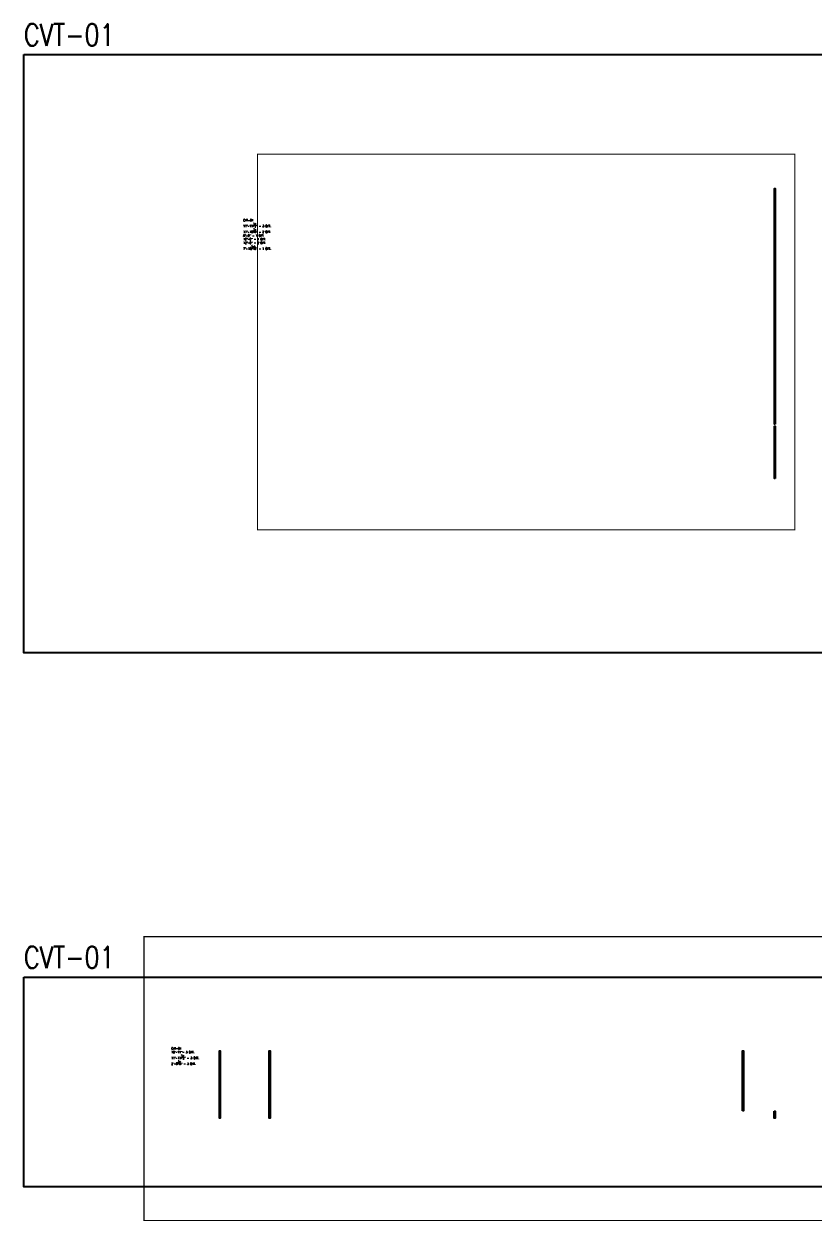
# Model space of a CAD drawing. Header units: inches. Extents: x 0 to 14480, y -2602 to 2880.
# Drawn here: x 0 to 3618, y -2602 to 2880 of the extents above; entities that cross this region are included whole.
import ezdxf

# ---------------------------------------------------------------- set-up
doc = ezdxf.new("R2010")
doc.units = ezdxf.units.IN
doc.header["$MEASUREMENT"] = 0
doc.layers.add('!Extrusion', color=140, linetype='Continuous', lineweight=25)
doc.styles.add('Romans', font='romans.shx', dxfattribs={"width": 0.8})

# ---------------------------------------------------------------- blocks, each defined once
blk = doc.blocks.new('WEST-01')
at = {"layer": '!Extrusion', "color": 5}
for points in [[(2545.4, 4113.9), (2541.5, 4113.9), (2541.5, 4257.4), (2542.1, 4257.4, 1), (2542.4, 4257.4), (2545.4, 4257.4)], [(2545.4, 3681.9), (2541.5, 3681.9), (2541.5, 3825.4), (2542.1, 3825.4, 1), (2542.4, 3825.4), (2545.4, 3825.4)], [(2545.4, 3297.9), (2541.5, 3297.9), (2541.5, 3441.4), (2542.1, 3441.4, 1), (2542.4, 3441.4), (2545.4, 3441.4)]]:
    blk.add_lwpolyline(points, format="xyb", close=True, dxfattribs=at)
at = {"layer": '!Extrusion', "color": 30}
for points in [[(2545.4, 3969.4), (2541.5, 3969.4), (2541.5, 4113.4), (2542.1, 4113.4, 1), (2542.4, 4113.4), (2545.4, 4113.4)], [(2545.4, 2929.4), (2541.5, 2929.4), (2541.5, 3073.4), (2542.1, 3073.4, 1), (2542.4, 3073.4), (2545.4, 3073.4)]]:
    blk.add_lwpolyline(points, format="xyb", close=True, dxfattribs=at)
at = {"layer": '!Extrusion', "color": 140}
for points in [[(2545.4, 3825.9), (2541.5, 3825.9), (2541.5, 3968.3), (2542.1, 3968.3, 1), (2542.4, 3968.3), (2545.4, 3968.3)], [(2545.4, 3441.9), (2541.5, 3441.9), (2541.5, 3584.3), (2542.1, 3584.3, 1), (2542.4, 3584.3), (2545.4, 3584.3)]]:
    blk.add_lwpolyline(points, format="xyb", close=True, dxfattribs=at)
at = {"layer": '!Extrusion', "color": 4}
blk.add_lwpolyline([(2545.4, 3585.4), (2541.5, 3585.4), (2541.5, 3681.4), (2542.1, 3681.4, 1), (2542.4, 3681.4), (2545.4, 3681.4)], format="xyb", close=True, dxfattribs=at)
at = {"layer": '!Extrusion', "color": 2}
blk.add_lwpolyline([(2545.4, 3177.4), (2541.5, 3177.4), (2541.5, 3297.4), (2542.1, 3297.4, 1), (2542.4, 3297.4), (2545.4, 3297.4)], format="xyb", close=True, dxfattribs=at)
at = {"layer": '!Extrusion', "color": 223}
for points in [[(0, 176.9), (0, 307.9), (4, 307.9), (4, 176.9)], [(228.3, 176.9), (228.3, 307.9), (232.3, 307.9), (232.3, 176.9)], [(2395.8, 176.9), (2395.8, 307.9), (2399.8, 307.9), (2399.8, 176.9)]]:
    blk.add_lwpolyline(points, close=True, dxfattribs=at)
at = {"layer": '!Extrusion', "color": 5}
for points in [[(0, 32.9), (0, 176.4), (4, 176.4), (4, 32.9)], [(228.3, 32.9), (228.3, 176.4), (232.3, 176.4), (232.3, 32.9)], [(2395.8, 32.9), (2395.8, 176.4), (2399.8, 176.4), (2399.8, 32.9)]]:
    blk.add_lwpolyline(points, close=True, dxfattribs=at)
at = {"color": 84}
blk.add_lwpolyline([(2545.4, 3073.9), (2541.5, 3073.9), (2541.5, 3168.2), (2542.1, 3168.2, 1), (2542.4, 3168.2), (2545.4, 3168.2)], format="xyb", close=True, dxfattribs=at)
at = {"color": 151}
for points in [[(0, 32.4), (4, 32.4), (4, 0), (0, 0)], [(228.3, 32.4), (232.3, 32.4), (232.3, 0), (228.3, 0)], [(2540.7, 32.4), (2544.7, 32.4), (2544.7, 0), (2540.7, 0)]]:
    blk.add_lwpolyline(points, close=True, dxfattribs=at)

msp = doc.modelspace()

# ---------------------------------------------------------------- linework, layer by layer
at = {"color": 4}
for points in [[(0, 2740), (14480, 2740), (14480, 0), (0, 0)], [(0, -1485), (14480, -1485), (14480, -2445), (0, -2445)]]:
    msp.add_lwpolyline(points, close=True, dxfattribs=at)
at = {"color": 3, "const_width": 5}
for points in [[(1070, 2283.6), (3530, 2283.6), (3530, 563.6), (1070, 563.6)], [(550, -1300), (6770, -1300), (6770, -2600), (550, -2600)]]:
    msp.add_lwpolyline(points, close=True, dxfattribs=at)

# ---------------------------------------------------------------- block references
msp.add_blockref('WEST-01', (895, -2130.9))

# ---------------------------------------------------------------- texts
at = {"color": 4, "char_height": 100, "width": 700, "attachment_point": 1, "style": 'Romans'}
for insert in [(0, 2880), (0, -1345)]:
    msp.add_mtext('CVT-01', dxfattribs=dict(at, insert=insert))
at = {"char_height": 10, "width": 178, "attachment_point": 1, "style": 'Romans'}
for s, insert in [('{\\C3;CVT-01}\\P{\\C5;{{\\l}}11\'-11\\S1#2;"{{\\L}}} - 3 QYT.\\P{\\C140;{{\\l}}11\'-10\\S3#8;"{{\\L}}} - 2 QYT.\\P{\\C4;8\'-0"} - 1 QYT.{\\C2;\\P10\'-0"} - 1 QYT.\\P{\\C30;12\'-0"} - 2 QYT.\\P{\\C84;{{\\l}}7\'-10\\S5#16;"{{\\L}}} - 1 QYT.', (1004.4, 1986)), ('{\\C3;CVT-01}\\P{\\C223;{{\\l}}1{{\\L}}0{{\\l}}\'-1{{\\L}}1{{\\l}}"{{\\L}}}- 3 QYT.\\P{\\C5;{{\\l}}11\'-11\\S1#2;"{{\\L}}} - 3 QYT.\\P{\\C151;{{\\l}}2\'-8\\S3#8;"{{\\L}}} - 3 QYT.', (675, -1807.1))]:
    msp.add_mtext(s, dxfattribs=dict(at, insert=insert))

doc.saveas('drawing.dxf')
